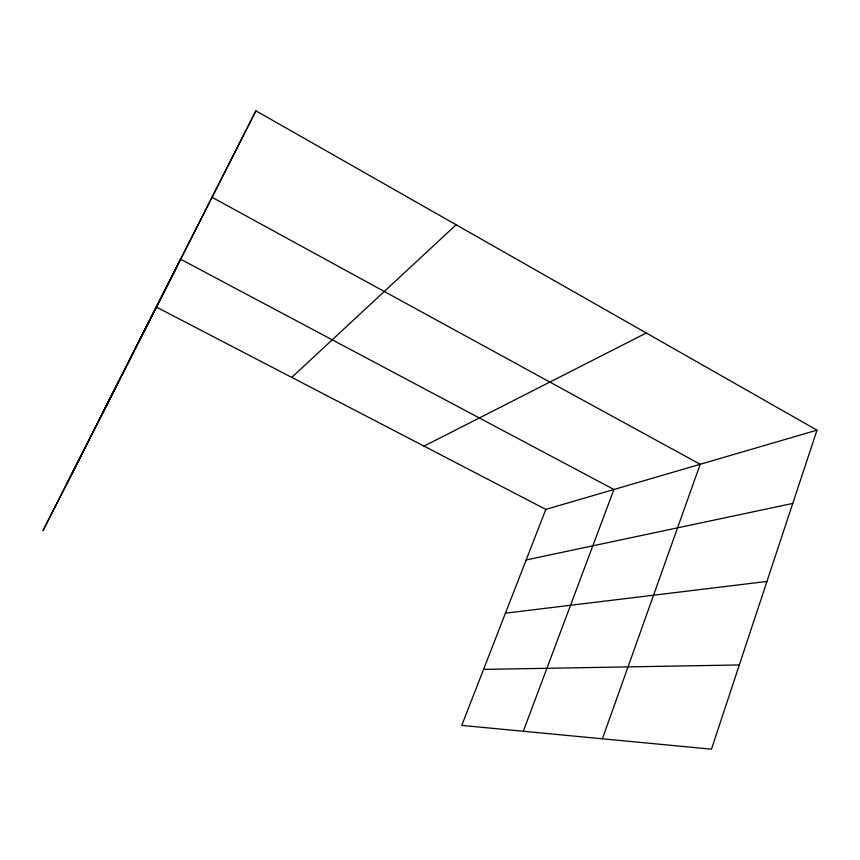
<?xml version="1.0" encoding="UTF-8"?>
<svg xmlns="http://www.w3.org/2000/svg" width="860" height="860" viewBox="0 0 860 860"><rect width="100%" height="100%" fill="white"/><g stroke="black" fill="none" stroke-linecap="round" stroke-linejoin="round"><path stroke-width="1.29" d="M817 430.15L711.457 749.178L461.755 725.41L545.831 509.399L817 430.15L255.904 110.822L129.828 359.168M602.398 738.794L700.191 464.282L212.001 197.241M523.31 731.269L613.922 489.49L180.535 259.193L43 530.577L86.344 445.609M66.929 483.664L255.904 110.822M101.964 414.165L175.902 268.782M72.455 472.43L131.44 356.577M291.744 377.4L456.123 224.772M424.023 446.114L646.301 333.003M526.159 559.957L792.759 503.423M505.443 613.169L766.948 581.457M483.556 669.403L739.32 664.952M156.24 307.009L545.831 509.399"/></g></svg>
